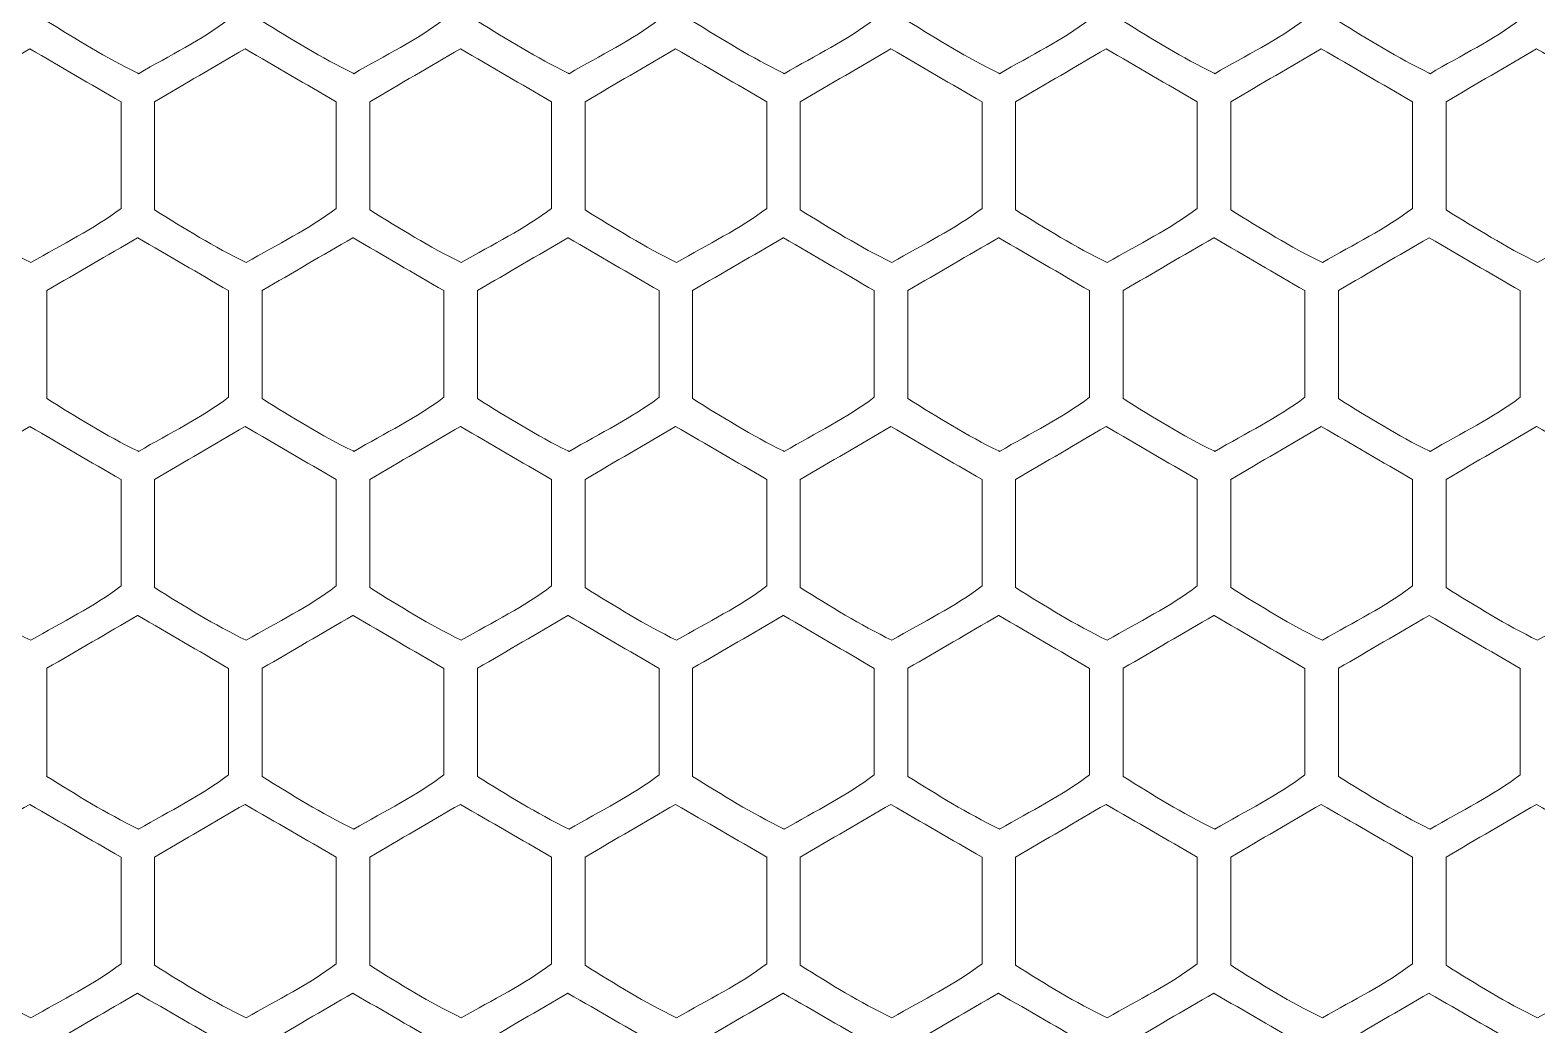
# Model space of a CAD drawing. Header units: inches. Extents: x -6.7 to 16.9, y -9 to 6.7.
# Drawn here: x -5.744 to -4.682, y 4.653 to 5.354 of the extents above; entities that cross this region are included whole.
import ezdxf

# ---------------------------------------------------------------- set-up
doc = ezdxf.new("R2010")
doc.units = ezdxf.units.IN
doc.header["$MEASUREMENT"] = 0
doc.linetypes.add('AI-Linetype-1', pattern=[0.0788, 0.0394, -0.0394])
for name, color, linetype in [('Layer1', 7, 'Continuous'), ('Layer4', 7, 'Continuous'), ('speaker', 7, 'Continuous')]:
    doc.layers.add(name, color=color, linetype=linetype)

# ---------------------------------------------------------------- blocks, each defined once
blk = doc.blocks.new('block 4')
at = {"layer": 'Layer1', "color": 22, "lineweight": 9, "true_color": 0xed1f24}
for points, knots in [([(-5.668, 5.474), (-5.6896, 5.4614), (-5.7105, 5.4492), (-5.7318, 5.4367), (-5.7318, 5.4367), (-5.7318, 5.3605), (-5.7318, 5.3605), (-5.711, 5.3475), (-5.6901, 5.3346), (-5.6678, 5.3237), (-5.6676, 5.3236), (-5.6675, 5.3235), (-5.6673, 5.3234), (-5.6452, 5.3363), (-5.6228, 5.3471), (-5.6038, 5.3616), (-5.6038, 5.3616), (-5.6038, 5.4367), (-5.6038, 5.4367), (-5.6251, 5.4491), (-5.646, 5.4612), (-5.6678, 5.4738), (-5.6679, 5.4739), (-5.6679, 5.4739), (-5.668, 5.474)], [0, 0, 0, 0, 1, 1, 1, 2, 2, 2, 3, 3, 3, 4, 4, 4, 5, 5, 5, 6, 6, 6, 7, 7, 7, 8, 8, 8, 8]), ([(-5.5163, 5.474), (-5.5379, 5.4614), (-5.5588, 5.4492), (-5.5802, 5.4367), (-5.5802, 5.4367), (-5.5802, 5.3605), (-5.5802, 5.3605), (-5.5593, 5.3475), (-5.5385, 5.3346), (-5.5161, 5.3237), (-5.5159, 5.3236), (-5.5158, 5.3235), (-5.5156, 5.3234), (-5.4935, 5.3363), (-5.4711, 5.3471), (-5.4521, 5.3616), (-5.4521, 5.3616), (-5.4521, 5.4367), (-5.4521, 5.4367), (-5.4735, 5.4491), (-5.4943, 5.4612), (-5.5161, 5.4738), (-5.5162, 5.4739), (-5.5163, 5.4739), (-5.5163, 5.474)], [0, 0, 0, 0, 1, 1, 1, 2, 2, 2, 3, 3, 3, 4, 4, 4, 5, 5, 5, 6, 6, 6, 7, 7, 7, 8, 8, 8, 8]), ([(-5.3647, 5.474), (-5.3862, 5.4614), (-5.4071, 5.4492), (-5.4285, 5.4367), (-5.4285, 5.4367), (-5.4285, 5.3605), (-5.4285, 5.3605), (-5.4076, 5.3475), (-5.3868, 5.3346), (-5.3645, 5.3237), (-5.3643, 5.3236), (-5.3641, 5.3235), (-5.3639, 5.3234), (-5.3418, 5.3363), (-5.3194, 5.3471), (-5.3004, 5.3616), (-5.3004, 5.3616), (-5.3004, 5.4367), (-5.3004, 5.4367), (-5.3218, 5.4491), (-5.3427, 5.4612), (-5.3645, 5.4738), (-5.3645, 5.4739), (-5.3646, 5.4739), (-5.3647, 5.474)], [0, 0, 0, 0, 1, 1, 1, 2, 2, 2, 3, 3, 3, 4, 4, 4, 5, 5, 5, 6, 6, 6, 7, 7, 7, 8, 8, 8, 8]), ([(-5.213, 5.474), (-5.2346, 5.4614), (-5.2555, 5.4492), (-5.2768, 5.4367), (-5.2768, 5.4367), (-5.2768, 5.3605), (-5.2768, 5.3605), (-5.2559, 5.3475), (-5.2351, 5.3346), (-5.2128, 5.3237), (-5.2126, 5.3236), (-5.2124, 5.3235), (-5.2122, 5.3234), (-5.1901, 5.3363), (-5.1678, 5.3471), (-5.1488, 5.3616), (-5.1488, 5.3616), (-5.1488, 5.4367), (-5.1488, 5.4367), (-5.1701, 5.4491), (-5.191, 5.4612), (-5.2128, 5.4738), (-5.2128, 5.4739), (-5.2129, 5.4739), (-5.213, 5.474)], [0, 0, 0, 0, 1, 1, 1, 2, 2, 2, 3, 3, 3, 4, 4, 4, 5, 5, 5, 6, 6, 6, 7, 7, 7, 8, 8, 8, 8]), ([(-5.0613, 5.474), (-5.0829, 5.4614), (-5.1038, 5.4492), (-5.1251, 5.4367), (-5.1251, 5.4367), (-5.1251, 5.3605), (-5.1251, 5.3605), (-5.1043, 5.3475), (-5.0834, 5.3346), (-5.0611, 5.3237), (-5.0609, 5.3236), (-5.0607, 5.3235), (-5.0606, 5.3234), (-5.0384, 5.3363), (-5.0161, 5.3471), (-4.9971, 5.3616), (-4.9971, 5.3616), (-4.9971, 5.4367), (-4.9971, 5.4367), (-5.0184, 5.4491), (-5.0393, 5.4612), (-5.0611, 5.4738), (-5.0612, 5.4739), (-5.0612, 5.4739), (-5.0613, 5.474)], [0, 0, 0, 0, 1, 1, 1, 2, 2, 2, 3, 3, 3, 4, 4, 4, 5, 5, 5, 6, 6, 6, 7, 7, 7, 8, 8, 8, 8]), ([(-4.9096, 5.474), (-4.9312, 5.4614), (-4.9521, 5.4492), (-4.9734, 5.4367), (-4.9734, 5.4367), (-4.9734, 5.3605), (-4.9734, 5.3605), (-4.9526, 5.3475), (-4.9317, 5.3346), (-4.9094, 5.3237), (-4.9092, 5.3236), (-4.9091, 5.3235), (-4.9089, 5.3234), (-4.8868, 5.3363), (-4.8644, 5.3471), (-4.8454, 5.3616), (-4.8454, 5.3616), (-4.8454, 5.4367), (-4.8454, 5.4367), (-4.8667, 5.4491), (-4.8876, 5.4612), (-4.9094, 5.4738), (-4.9095, 5.4739), (-4.9096, 5.4739), (-4.9096, 5.474)], [0, 0, 0, 0, 1, 1, 1, 2, 2, 2, 3, 3, 3, 4, 4, 4, 5, 5, 5, 6, 6, 6, 7, 7, 7, 8, 8, 8, 8]), ([(-4.7579, 5.474), (-4.7795, 5.4614), (-4.8004, 5.4492), (-4.8218, 5.4367), (-4.8218, 5.4367), (-4.8218, 5.3605), (-4.8218, 5.3605), (-4.8009, 5.3475), (-4.7801, 5.3346), (-4.7577, 5.3237), (-4.7576, 5.3236), (-4.7574, 5.3235), (-4.7572, 5.3234), (-4.7351, 5.3363), (-4.7127, 5.3471), (-4.6937, 5.3616), (-4.6937, 5.3616), (-4.6937, 5.4367), (-4.6937, 5.4367), (-4.7151, 5.4491), (-4.7359, 5.4612), (-4.7577, 5.4738), (-4.7578, 5.4739), (-4.7579, 5.4739), (-4.7579, 5.474)], [0, 0, 0, 0, 1, 1, 1, 2, 2, 2, 3, 3, 3, 4, 4, 4, 5, 5, 5, 6, 6, 6, 7, 7, 7, 8, 8, 8, 8]), ([(-5.8077, 5.3036), (-5.8077, 5.3036), (-5.8077, 5.2274), (-5.8077, 5.2274), (-5.7866, 5.2143), (-5.7657, 5.2013), (-5.7431, 5.1903), (-5.721, 5.2032), (-5.6986, 5.214), (-5.6796, 5.2285), (-5.6796, 5.2285), (-5.6796, 5.3036), (-5.6796, 5.3036), (-5.7011, 5.316), (-5.722, 5.3282), (-5.7439, 5.3409), (-5.7654, 5.3283), (-5.7863, 5.3161), (-5.8077, 5.3036)], [0, 0, 0, 0, 1, 1, 1, 2, 2, 2, 3, 3, 3, 4, 4, 4, 5, 5, 5, 6, 6, 6, 6]), ([(-5.656, 5.3036), (-5.656, 5.3036), (-5.656, 5.2274), (-5.656, 5.2274), (-5.635, 5.2143), (-5.614, 5.2013), (-5.5914, 5.1903), (-5.5693, 5.2032), (-5.547, 5.214), (-5.528, 5.2285), (-5.528, 5.2285), (-5.528, 5.3036), (-5.528, 5.3036), (-5.5494, 5.316), (-5.5703, 5.3282), (-5.5922, 5.3409), (-5.6138, 5.3283), (-5.6347, 5.3161), (-5.656, 5.3036)], [0, 0, 0, 0, 1, 1, 1, 2, 2, 2, 3, 3, 3, 4, 4, 4, 5, 5, 5, 6, 6, 6, 6]), ([(-5.5043, 5.3036), (-5.5043, 5.3036), (-5.5043, 5.2274), (-5.5043, 5.2274), (-5.4833, 5.2143), (-5.4623, 5.2013), (-5.4398, 5.1903), (-5.4176, 5.2032), (-5.3953, 5.214), (-5.3763, 5.2285), (-5.3763, 5.2285), (-5.3763, 5.3036), (-5.3763, 5.3036), (-5.3977, 5.316), (-5.4186, 5.3282), (-5.4405, 5.3409), (-5.4621, 5.3283), (-5.483, 5.3161), (-5.5043, 5.3036)], [0, 0, 0, 0, 1, 1, 1, 2, 2, 2, 3, 3, 3, 4, 4, 4, 5, 5, 5, 6, 6, 6, 6]), ([(-5.3526, 5.3036), (-5.3526, 5.3036), (-5.3526, 5.2274), (-5.3526, 5.2274), (-5.3316, 5.2143), (-5.3106, 5.2013), (-5.2881, 5.1903), (-5.266, 5.2032), (-5.2436, 5.214), (-5.2246, 5.2285), (-5.2246, 5.2285), (-5.2246, 5.3036), (-5.2246, 5.3036), (-5.246, 5.316), (-5.267, 5.3282), (-5.2888, 5.3409), (-5.3104, 5.3283), (-5.3313, 5.3161), (-5.3526, 5.3036)], [0, 0, 0, 0, 1, 1, 1, 2, 2, 2, 3, 3, 3, 4, 4, 4, 5, 5, 5, 6, 6, 6, 6]), ([(-5.201, 5.3036), (-5.201, 5.3036), (-5.201, 5.2274), (-5.201, 5.2274), (-5.1799, 5.2143), (-5.1589, 5.2013), (-5.1364, 5.1903), (-5.1143, 5.2032), (-5.0919, 5.214), (-5.0729, 5.2285), (-5.0729, 5.2285), (-5.0729, 5.3036), (-5.0729, 5.3036), (-5.0943, 5.316), (-5.1153, 5.3282), (-5.1371, 5.3409), (-5.1587, 5.3283), (-5.1796, 5.3161), (-5.201, 5.3036)], [0, 0, 0, 0, 1, 1, 1, 2, 2, 2, 3, 3, 3, 4, 4, 4, 5, 5, 5, 6, 6, 6, 6]), ([(-5.0493, 5.3036), (-5.0493, 5.3036), (-5.0493, 5.2274), (-5.0493, 5.2274), (-5.0283, 5.2143), (-5.0073, 5.2013), (-4.9847, 5.1903), (-4.9626, 5.2032), (-4.9402, 5.214), (-4.9212, 5.2285), (-4.9212, 5.2285), (-4.9212, 5.3036), (-4.9212, 5.3036), (-4.9427, 5.316), (-4.9636, 5.3282), (-4.9855, 5.3409), (-5.007, 5.3283), (-5.0279, 5.3161), (-5.0493, 5.3036)], [0, 0, 0, 0, 1, 1, 1, 2, 2, 2, 3, 3, 3, 4, 4, 4, 5, 5, 5, 6, 6, 6, 6]), ([(-4.8976, 5.3036), (-4.8976, 5.3036), (-4.8976, 5.2274), (-4.8976, 5.2274), (-4.8766, 5.2143), (-4.8556, 5.2013), (-4.833, 5.1903), (-4.8109, 5.2032), (-4.7886, 5.214), (-4.7696, 5.2285), (-4.7696, 5.2285), (-4.7696, 5.3036), (-4.7696, 5.3036), (-4.791, 5.316), (-4.8119, 5.3282), (-4.8338, 5.3409), (-4.8554, 5.3283), (-4.8763, 5.3161), (-4.8976, 5.3036)], [0, 0, 0, 0, 1, 1, 1, 2, 2, 2, 3, 3, 3, 4, 4, 4, 5, 5, 5, 6, 6, 6, 6]), ([(-4.7459, 5.3036), (-4.7459, 5.3036), (-4.7459, 5.2274), (-4.7459, 5.2274), (-4.7249, 5.2143), (-4.7039, 5.2013), (-4.6814, 5.1903), (-4.6592, 5.2032), (-4.6369, 5.214), (-4.6179, 5.2285), (-4.6179, 5.2285), (-4.6179, 5.3036), (-4.6179, 5.3036), (-4.6393, 5.316), (-4.6602, 5.3282), (-4.6821, 5.3409), (-4.7037, 5.3283), (-4.7246, 5.3161), (-4.7459, 5.3036)], [0, 0, 0, 0, 1, 1, 1, 2, 2, 2, 3, 3, 3, 4, 4, 4, 5, 5, 5, 6, 6, 6, 6]), ([(-5.6038, 5.1705), (-5.6251, 5.1829), (-5.646, 5.195), (-5.6678, 5.2077), (-5.6679, 5.2077), (-5.6679, 5.2078), (-5.668, 5.2078), (-5.6896, 5.1952), (-5.7105, 5.183), (-5.7318, 5.1706), (-5.7318, 5.1706), (-5.7318, 5.0944), (-5.7318, 5.0944), (-5.711, 5.0813), (-5.6901, 5.0684), (-5.6678, 5.0575), (-5.6676, 5.0574), (-5.6675, 5.0573), (-5.6673, 5.0572), (-5.6452, 5.0702), (-5.6228, 5.0809), (-5.6038, 5.0954), (-5.6038, 5.0954), (-5.6038, 5.1705), (-5.6038, 5.1705)], [0, 0, 0, 0, 1, 1, 1, 2, 2, 2, 3, 3, 3, 4, 4, 4, 5, 5, 5, 6, 6, 6, 7, 7, 7, 8, 8, 8, 8]), ([(-5.5156, 5.0572), (-5.4935, 5.0702), (-5.4711, 5.0809), (-5.4521, 5.0954), (-5.4521, 5.0954), (-5.4521, 5.1705), (-5.4521, 5.1705), (-5.4735, 5.1829), (-5.4943, 5.195), (-5.5161, 5.2077), (-5.5162, 5.2077), (-5.5163, 5.2078), (-5.5163, 5.2078), (-5.5379, 5.1952), (-5.5588, 5.183), (-5.5802, 5.1706), (-5.5802, 5.1706), (-5.5802, 5.0944), (-5.5802, 5.0944), (-5.5593, 5.0813), (-5.5385, 5.0684), (-5.5161, 5.0575), (-5.5159, 5.0574), (-5.5158, 5.0573), (-5.5156, 5.0572)], [0, 0, 0, 0, 1, 1, 1, 2, 2, 2, 3, 3, 3, 4, 4, 4, 5, 5, 5, 6, 6, 6, 7, 7, 7, 8, 8, 8, 8]), ([(-5.3647, 5.2078), (-5.3862, 5.1952), (-5.4071, 5.183), (-5.4285, 5.1706), (-5.4285, 5.1706), (-5.4285, 5.0944), (-5.4285, 5.0944), (-5.4076, 5.0813), (-5.3868, 5.0684), (-5.3645, 5.0575), (-5.3643, 5.0574), (-5.3641, 5.0573), (-5.3639, 5.0572), (-5.3418, 5.0702), (-5.3194, 5.0809), (-5.3004, 5.0954), (-5.3004, 5.0954), (-5.3004, 5.1705), (-5.3004, 5.1705), (-5.3218, 5.1829), (-5.3427, 5.195), (-5.3645, 5.2077), (-5.3645, 5.2077), (-5.3646, 5.2078), (-5.3647, 5.2078)], [0, 0, 0, 0, 1, 1, 1, 2, 2, 2, 3, 3, 3, 4, 4, 4, 5, 5, 5, 6, 6, 6, 7, 7, 7, 8, 8, 8, 8]), ([(-5.213, 5.2078), (-5.2346, 5.1952), (-5.2555, 5.183), (-5.2768, 5.1706), (-5.2768, 5.1706), (-5.2768, 5.0944), (-5.2768, 5.0944), (-5.2559, 5.0813), (-5.2351, 5.0684), (-5.2128, 5.0575), (-5.2126, 5.0574), (-5.2124, 5.0573), (-5.2122, 5.0572), (-5.1901, 5.0702), (-5.1678, 5.0809), (-5.1488, 5.0954), (-5.1488, 5.0954), (-5.1488, 5.1705), (-5.1488, 5.1705), (-5.1701, 5.1829), (-5.191, 5.195), (-5.2128, 5.2077), (-5.2128, 5.2077), (-5.2129, 5.2078), (-5.213, 5.2078)], [0, 0, 0, 0, 1, 1, 1, 2, 2, 2, 3, 3, 3, 4, 4, 4, 5, 5, 5, 6, 6, 6, 7, 7, 7, 8, 8, 8, 8]), ([(-5.0613, 5.2078), (-5.0829, 5.1952), (-5.1038, 5.183), (-5.1251, 5.1706), (-5.1251, 5.1706), (-5.1251, 5.0944), (-5.1251, 5.0944), (-5.1043, 5.0813), (-5.0834, 5.0684), (-5.0611, 5.0575), (-5.0609, 5.0574), (-5.0607, 5.0573), (-5.0606, 5.0572), (-5.0384, 5.0702), (-5.0161, 5.0809), (-4.9971, 5.0954), (-4.9971, 5.0954), (-4.9971, 5.1705), (-4.9971, 5.1705), (-5.0184, 5.1829), (-5.0393, 5.195), (-5.0611, 5.2077), (-5.0612, 5.2077), (-5.0612, 5.2078), (-5.0613, 5.2078)], [0, 0, 0, 0, 1, 1, 1, 2, 2, 2, 3, 3, 3, 4, 4, 4, 5, 5, 5, 6, 6, 6, 7, 7, 7, 8, 8, 8, 8]), ([(-4.9096, 5.2078), (-4.9312, 5.1952), (-4.9521, 5.183), (-4.9734, 5.1706), (-4.9734, 5.1706), (-4.9734, 5.0944), (-4.9734, 5.0944), (-4.9526, 5.0813), (-4.9317, 5.0684), (-4.9094, 5.0575), (-4.9092, 5.0574), (-4.9091, 5.0573), (-4.9089, 5.0572), (-4.8868, 5.0702), (-4.8644, 5.0809), (-4.8454, 5.0954), (-4.8454, 5.0954), (-4.8454, 5.1705), (-4.8454, 5.1705), (-4.8667, 5.1829), (-4.8876, 5.195), (-4.9094, 5.2077), (-4.9095, 5.2077), (-4.9096, 5.2078), (-4.9096, 5.2078)], [0, 0, 0, 0, 1, 1, 1, 2, 2, 2, 3, 3, 3, 4, 4, 4, 5, 5, 5, 6, 6, 6, 7, 7, 7, 8, 8, 8, 8]), ([(-4.8218, 5.0944), (-4.8009, 5.0813), (-4.7801, 5.0684), (-4.7577, 5.0575), (-4.7576, 5.0574), (-4.7574, 5.0573), (-4.7572, 5.0572), (-4.7351, 5.0702), (-4.7127, 5.0809), (-4.6937, 5.0954), (-4.6937, 5.0954), (-4.6937, 5.1705), (-4.6937, 5.1705), (-4.7151, 5.1829), (-4.7359, 5.195), (-4.7577, 5.2077), (-4.7578, 5.2077), (-4.7579, 5.2078), (-4.7579, 5.2078), (-4.7795, 5.1952), (-4.8004, 5.183), (-4.8218, 5.1706), (-4.8218, 5.1706), (-4.8218, 5.0944), (-4.8218, 5.0944)], [0, 0, 0, 0, 1, 1, 1, 2, 2, 2, 3, 3, 3, 4, 4, 4, 5, 5, 5, 6, 6, 6, 7, 7, 7, 8, 8, 8, 8]), ([(-5.6796, 4.9624), (-5.6796, 4.9624), (-5.6796, 5.0374), (-5.6796, 5.0374), (-5.7011, 5.0499), (-5.722, 5.062), (-5.7439, 5.0747), (-5.7654, 5.0621), (-5.7863, 5.0499), (-5.8077, 5.0375), (-5.8077, 5.0375), (-5.8077, 4.9613), (-5.8077, 4.9613), (-5.7866, 4.9481), (-5.7657, 4.9351), (-5.7431, 4.9241), (-5.721, 4.9371), (-5.6986, 4.9478), (-5.6796, 4.9624)], [0, 0, 0, 0, 1, 1, 1, 2, 2, 2, 3, 3, 3, 4, 4, 4, 5, 5, 5, 6, 6, 6, 6]), ([(-5.528, 4.9624), (-5.528, 4.9624), (-5.528, 5.0374), (-5.528, 5.0374), (-5.5494, 5.0499), (-5.5703, 5.062), (-5.5922, 5.0747), (-5.6138, 5.0621), (-5.6347, 5.0499), (-5.656, 5.0375), (-5.656, 5.0375), (-5.656, 4.9613), (-5.656, 4.9613), (-5.635, 4.9481), (-5.614, 4.9351), (-5.5914, 4.9241), (-5.5693, 4.9371), (-5.547, 4.9478), (-5.528, 4.9624)], [0, 0, 0, 0, 1, 1, 1, 2, 2, 2, 3, 3, 3, 4, 4, 4, 5, 5, 5, 6, 6, 6, 6]), ([(-5.3763, 4.9624), (-5.3763, 4.9624), (-5.3763, 5.0374), (-5.3763, 5.0374), (-5.3977, 5.0499), (-5.4186, 5.062), (-5.4405, 5.0747), (-5.4621, 5.0621), (-5.483, 5.0499), (-5.5043, 5.0375), (-5.5043, 5.0375), (-5.5043, 4.9613), (-5.5043, 4.9613), (-5.4833, 4.9481), (-5.4623, 4.9351), (-5.4398, 4.9241), (-5.4176, 4.9371), (-5.3953, 4.9478), (-5.3763, 4.9624)], [0, 0, 0, 0, 1, 1, 1, 2, 2, 2, 3, 3, 3, 4, 4, 4, 5, 5, 5, 6, 6, 6, 6]), ([(-5.2246, 4.9624), (-5.2246, 4.9624), (-5.2246, 5.0374), (-5.2246, 5.0374), (-5.246, 5.0499), (-5.267, 5.062), (-5.2888, 5.0747), (-5.3104, 5.0621), (-5.3313, 5.0499), (-5.3526, 5.0375), (-5.3526, 5.0375), (-5.3526, 4.9613), (-5.3526, 4.9613), (-5.3316, 4.9481), (-5.3106, 4.9351), (-5.2881, 4.9241), (-5.266, 4.9371), (-5.2436, 4.9478), (-5.2246, 4.9624)], [0, 0, 0, 0, 1, 1, 1, 2, 2, 2, 3, 3, 3, 4, 4, 4, 5, 5, 5, 6, 6, 6, 6]), ([(-5.0729, 4.9624), (-5.0729, 4.9624), (-5.0729, 5.0374), (-5.0729, 5.0374), (-5.0943, 5.0499), (-5.1153, 5.062), (-5.1371, 5.0747), (-5.1587, 5.0621), (-5.1796, 5.0499), (-5.201, 5.0375), (-5.201, 5.0375), (-5.201, 4.9613), (-5.201, 4.9613), (-5.1799, 4.9481), (-5.1589, 4.9351), (-5.1364, 4.9241), (-5.1143, 4.9371), (-5.0919, 4.9478), (-5.0729, 4.9624)], [0, 0, 0, 0, 1, 1, 1, 2, 2, 2, 3, 3, 3, 4, 4, 4, 5, 5, 5, 6, 6, 6, 6]), ([(-4.9212, 4.9624), (-4.9212, 4.9624), (-4.9212, 5.0374), (-4.9212, 5.0374), (-4.9427, 5.0499), (-4.9636, 5.062), (-4.9855, 5.0747), (-5.007, 5.0621), (-5.0279, 5.0499), (-5.0493, 5.0375), (-5.0493, 5.0375), (-5.0493, 4.9613), (-5.0493, 4.9613), (-5.0283, 4.9481), (-5.0073, 4.9351), (-4.9847, 4.9241), (-4.9626, 4.9371), (-4.9402, 4.9478), (-4.9212, 4.9624)], [0, 0, 0, 0, 1, 1, 1, 2, 2, 2, 3, 3, 3, 4, 4, 4, 5, 5, 5, 6, 6, 6, 6]), ([(-4.7696, 4.9624), (-4.7696, 4.9624), (-4.7696, 5.0374), (-4.7696, 5.0374), (-4.791, 5.0499), (-4.8119, 5.062), (-4.8338, 5.0747), (-4.8554, 5.0621), (-4.8763, 5.0499), (-4.8976, 5.0375), (-4.8976, 5.0375), (-4.8976, 4.9613), (-4.8976, 4.9613), (-4.8766, 4.9481), (-4.8556, 4.9351), (-4.833, 4.9241), (-4.8109, 4.9371), (-4.7886, 4.9478), (-4.7696, 4.9624)], [0, 0, 0, 0, 1, 1, 1, 2, 2, 2, 3, 3, 3, 4, 4, 4, 5, 5, 5, 6, 6, 6, 6]), ([(-4.6179, 4.9624), (-4.6179, 4.9624), (-4.6179, 5.0374), (-4.6179, 5.0374), (-4.6393, 5.0499), (-4.6602, 5.062), (-4.6821, 5.0747), (-4.7037, 5.0621), (-4.7246, 5.0499), (-4.7459, 5.0375), (-4.7459, 5.0375), (-4.7459, 4.9613), (-4.7459, 4.9613), (-4.7249, 4.9481), (-4.7039, 4.9351), (-4.6814, 4.9241), (-4.6592, 4.9371), (-4.6369, 4.9478), (-4.6179, 4.9624)], [0, 0, 0, 0, 1, 1, 1, 2, 2, 2, 3, 3, 3, 4, 4, 4, 5, 5, 5, 6, 6, 6, 6]), ([(-5.6673, 4.791), (-5.6452, 4.804), (-5.6228, 4.8147), (-5.6038, 4.8293), (-5.6038, 4.8293), (-5.6038, 4.9043), (-5.6038, 4.9043), (-5.6251, 4.9167), (-5.646, 4.9288), (-5.6678, 4.9415), (-5.6679, 4.9415), (-5.6679, 4.9416), (-5.668, 4.9416), (-5.6896, 4.929), (-5.7105, 4.9168), (-5.7318, 4.9044), (-5.7318, 4.9044), (-5.7318, 4.8282), (-5.7318, 4.8282), (-5.711, 4.8151), (-5.6901, 4.8022), (-5.6678, 4.7913), (-5.6676, 4.7912), (-5.6675, 4.7911), (-5.6673, 4.791)], [0, 0, 0, 0, 1, 1, 1, 2, 2, 2, 3, 3, 3, 4, 4, 4, 5, 5, 5, 6, 6, 6, 7, 7, 7, 8, 8, 8, 8]), ([(-5.5156, 4.791), (-5.4935, 4.804), (-5.4711, 4.8147), (-5.4521, 4.8293), (-5.4521, 4.8293), (-5.4521, 4.9043), (-5.4521, 4.9043), (-5.4735, 4.9167), (-5.4943, 4.9288), (-5.5161, 4.9415), (-5.5162, 4.9415), (-5.5163, 4.9416), (-5.5163, 4.9416), (-5.5379, 4.929), (-5.5588, 4.9168), (-5.5802, 4.9044), (-5.5802, 4.9044), (-5.5802, 4.8282), (-5.5802, 4.8282), (-5.5593, 4.8151), (-5.5385, 4.8022), (-5.5161, 4.7913), (-5.5159, 4.7912), (-5.5158, 4.7911), (-5.5156, 4.791)], [0, 0, 0, 0, 1, 1, 1, 2, 2, 2, 3, 3, 3, 4, 4, 4, 5, 5, 5, 6, 6, 6, 7, 7, 7, 8, 8, 8, 8]), ([(-5.3639, 4.791), (-5.3418, 4.804), (-5.3194, 4.8147), (-5.3004, 4.8293), (-5.3004, 4.8293), (-5.3004, 4.9043), (-5.3004, 4.9043), (-5.3218, 4.9167), (-5.3427, 4.9288), (-5.3645, 4.9415), (-5.3645, 4.9415), (-5.3646, 4.9416), (-5.3647, 4.9416), (-5.3862, 4.929), (-5.4071, 4.9168), (-5.4285, 4.9044), (-5.4285, 4.9044), (-5.4285, 4.8282), (-5.4285, 4.8282), (-5.4076, 4.8151), (-5.3868, 4.8022), (-5.3645, 4.7913), (-5.3643, 4.7912), (-5.3641, 4.7911), (-5.3639, 4.791)], [0, 0, 0, 0, 1, 1, 1, 2, 2, 2, 3, 3, 3, 4, 4, 4, 5, 5, 5, 6, 6, 6, 7, 7, 7, 8, 8, 8, 8]), ([(-5.2122, 4.791), (-5.1901, 4.804), (-5.1678, 4.8147), (-5.1488, 4.8293), (-5.1488, 4.8293), (-5.1488, 4.9043), (-5.1488, 4.9043), (-5.1701, 4.9167), (-5.191, 4.9288), (-5.2128, 4.9415), (-5.2128, 4.9415), (-5.2129, 4.9416), (-5.213, 4.9416), (-5.2346, 4.929), (-5.2555, 4.9168), (-5.2768, 4.9044), (-5.2768, 4.9044), (-5.2768, 4.8282), (-5.2768, 4.8282), (-5.2559, 4.8151), (-5.2351, 4.8022), (-5.2128, 4.7913), (-5.2126, 4.7912), (-5.2124, 4.7911), (-5.2122, 4.791)], [0, 0, 0, 0, 1, 1, 1, 2, 2, 2, 3, 3, 3, 4, 4, 4, 5, 5, 5, 6, 6, 6, 7, 7, 7, 8, 8, 8, 8]), ([(-5.0606, 4.791), (-5.0384, 4.804), (-5.0161, 4.8147), (-4.9971, 4.8293), (-4.9971, 4.8293), (-4.9971, 4.9043), (-4.9971, 4.9043), (-5.0184, 4.9167), (-5.0393, 4.9288), (-5.0611, 4.9415), (-5.0612, 4.9415), (-5.0612, 4.9416), (-5.0613, 4.9416), (-5.0829, 4.929), (-5.1038, 4.9168), (-5.1251, 4.9044), (-5.1251, 4.9044), (-5.1251, 4.8282), (-5.1251, 4.8282), (-5.1043, 4.8151), (-5.0834, 4.8022), (-5.0611, 4.7913), (-5.0609, 4.7912), (-5.0607, 4.7911), (-5.0606, 4.791)], [0, 0, 0, 0, 1, 1, 1, 2, 2, 2, 3, 3, 3, 4, 4, 4, 5, 5, 5, 6, 6, 6, 7, 7, 7, 8, 8, 8, 8]), ([(-4.9089, 4.791), (-4.8868, 4.804), (-4.8644, 4.8147), (-4.8454, 4.8293), (-4.8454, 4.8293), (-4.8454, 4.9043), (-4.8454, 4.9043), (-4.8667, 4.9167), (-4.8876, 4.9288), (-4.9094, 4.9415), (-4.9095, 4.9415), (-4.9096, 4.9416), (-4.9096, 4.9416), (-4.9312, 4.929), (-4.9521, 4.9168), (-4.9734, 4.9044), (-4.9734, 4.9044), (-4.9734, 4.8282), (-4.9734, 4.8282), (-4.9526, 4.8151), (-4.9317, 4.8022), (-4.9094, 4.7913), (-4.9092, 4.7912), (-4.9091, 4.7911), (-4.9089, 4.791)], [0, 0, 0, 0, 1, 1, 1, 2, 2, 2, 3, 3, 3, 4, 4, 4, 5, 5, 5, 6, 6, 6, 7, 7, 7, 8, 8, 8, 8]), ([(-4.7572, 4.791), (-4.7351, 4.804), (-4.7127, 4.8147), (-4.6937, 4.8293), (-4.6937, 4.8293), (-4.6937, 4.9043), (-4.6937, 4.9043), (-4.7151, 4.9167), (-4.7359, 4.9288), (-4.7577, 4.9415), (-4.7578, 4.9415), (-4.7579, 4.9416), (-4.7579, 4.9416), (-4.7795, 4.929), (-4.8004, 4.9168), (-4.8218, 4.9044), (-4.8218, 4.9044), (-4.8218, 4.8282), (-4.8218, 4.8282), (-4.8009, 4.8151), (-4.7801, 4.8022), (-4.7577, 4.7913), (-4.7576, 4.7912), (-4.7574, 4.7911), (-4.7572, 4.791)], [0, 0, 0, 0, 1, 1, 1, 2, 2, 2, 3, 3, 3, 4, 4, 4, 5, 5, 5, 6, 6, 6, 7, 7, 7, 8, 8, 8, 8]), ([(-5.6796, 4.6962), (-5.6796, 4.6962), (-5.6796, 4.7713), (-5.6796, 4.7713), (-5.7011, 4.7837), (-5.722, 4.7958), (-5.7439, 4.8085), (-5.7654, 4.796), (-5.7863, 4.7838), (-5.8077, 4.7713), (-5.8077, 4.7713), (-5.8077, 4.6951), (-5.8077, 4.6951), (-5.7866, 4.6819), (-5.7657, 4.6689), (-5.7431, 4.658), (-5.721, 4.6709), (-5.6986, 4.6816), (-5.6796, 4.6962)], [0, 0, 0, 0, 1, 1, 1, 2, 2, 2, 3, 3, 3, 4, 4, 4, 5, 5, 5, 6, 6, 6, 6]), ([(-5.528, 4.6962), (-5.528, 4.6962), (-5.528, 4.7713), (-5.528, 4.7713), (-5.5494, 4.7837), (-5.5703, 4.7958), (-5.5922, 4.8085), (-5.6138, 4.796), (-5.6347, 4.7838), (-5.656, 4.7713), (-5.656, 4.7713), (-5.656, 4.6951), (-5.656, 4.6951), (-5.635, 4.6819), (-5.614, 4.6689), (-5.5914, 4.658), (-5.5693, 4.6709), (-5.547, 4.6816), (-5.528, 4.6962)], [0, 0, 0, 0, 1, 1, 1, 2, 2, 2, 3, 3, 3, 4, 4, 4, 5, 5, 5, 6, 6, 6, 6]), ([(-5.3763, 4.6962), (-5.3763, 4.6962), (-5.3763, 4.7713), (-5.3763, 4.7713), (-5.3977, 4.7837), (-5.4186, 4.7958), (-5.4405, 4.8085), (-5.4621, 4.796), (-5.483, 4.7838), (-5.5043, 4.7713), (-5.5043, 4.7713), (-5.5043, 4.6951), (-5.5043, 4.6951), (-5.4833, 4.6819), (-5.4623, 4.6689), (-5.4398, 4.658), (-5.4176, 4.6709), (-5.3953, 4.6816), (-5.3763, 4.6962)], [0, 0, 0, 0, 1, 1, 1, 2, 2, 2, 3, 3, 3, 4, 4, 4, 5, 5, 5, 6, 6, 6, 6]), ([(-5.2246, 4.6962), (-5.2246, 4.6962), (-5.2246, 4.7713), (-5.2246, 4.7713), (-5.246, 4.7837), (-5.267, 4.7958), (-5.2888, 4.8085), (-5.3104, 4.796), (-5.3313, 4.7838), (-5.3526, 4.7713), (-5.3526, 4.7713), (-5.3526, 4.6951), (-5.3526, 4.6951), (-5.3316, 4.6819), (-5.3106, 4.6689), (-5.2881, 4.658), (-5.266, 4.6709), (-5.2436, 4.6816), (-5.2246, 4.6962)], [0, 0, 0, 0, 1, 1, 1, 2, 2, 2, 3, 3, 3, 4, 4, 4, 5, 5, 5, 6, 6, 6, 6]), ([(-5.0729, 4.6962), (-5.0729, 4.6962), (-5.0729, 4.7713), (-5.0729, 4.7713), (-5.0943, 4.7837), (-5.1153, 4.7958), (-5.1371, 4.8085), (-5.1587, 4.796), (-5.1796, 4.7838), (-5.201, 4.7713), (-5.201, 4.7713), (-5.201, 4.6951), (-5.201, 4.6951), (-5.1799, 4.6819), (-5.1589, 4.6689), (-5.1364, 4.658), (-5.1143, 4.6709), (-5.0919, 4.6816), (-5.0729, 4.6962)], [0, 0, 0, 0, 1, 1, 1, 2, 2, 2, 3, 3, 3, 4, 4, 4, 5, 5, 5, 6, 6, 6, 6]), ([(-4.9212, 4.6962), (-4.9212, 4.6962), (-4.9212, 4.7713), (-4.9212, 4.7713), (-4.9427, 4.7837), (-4.9636, 4.7958), (-4.9855, 4.8085), (-5.007, 4.796), (-5.0279, 4.7838), (-5.0493, 4.7713), (-5.0493, 4.7713), (-5.0493, 4.6951), (-5.0493, 4.6951), (-5.0283, 4.6819), (-5.0073, 4.6689), (-4.9847, 4.658), (-4.9626, 4.6709), (-4.9402, 4.6816), (-4.9212, 4.6962)], [0, 0, 0, 0, 1, 1, 1, 2, 2, 2, 3, 3, 3, 4, 4, 4, 5, 5, 5, 6, 6, 6, 6]), ([(-4.7696, 4.6962), (-4.7696, 4.6962), (-4.7696, 4.7713), (-4.7696, 4.7713), (-4.791, 4.7837), (-4.8119, 4.7958), (-4.8338, 4.8085), (-4.8554, 4.796), (-4.8763, 4.7838), (-4.8976, 4.7713), (-4.8976, 4.7713), (-4.8976, 4.6951), (-4.8976, 4.6951), (-4.8766, 4.6819), (-4.8556, 4.6689), (-4.833, 4.658), (-4.8109, 4.6709), (-4.7886, 4.6816), (-4.7696, 4.6962)], [0, 0, 0, 0, 1, 1, 1, 2, 2, 2, 3, 3, 3, 4, 4, 4, 5, 5, 5, 6, 6, 6, 6]), ([(-4.6179, 4.6962), (-4.6179, 4.6962), (-4.6179, 4.7713), (-4.6179, 4.7713), (-4.6393, 4.7837), (-4.6602, 4.7958), (-4.6821, 4.8085), (-4.7037, 4.796), (-4.7246, 4.7838), (-4.7459, 4.7713), (-4.7459, 4.7713), (-4.7459, 4.6951), (-4.7459, 4.6951), (-4.7249, 4.6819), (-4.7039, 4.6689), (-4.6814, 4.658), (-4.6592, 4.6709), (-4.6369, 4.6816), (-4.6179, 4.6962)], [0, 0, 0, 0, 1, 1, 1, 2, 2, 2, 3, 3, 3, 4, 4, 4, 5, 5, 5, 6, 6, 6, 6]), ([(-5.6673, 4.5249), (-5.6452, 4.5378), (-5.6228, 4.5485), (-5.6038, 4.5631), (-5.6038, 4.5631), (-5.6038, 4.6382), (-5.6038, 4.6382), (-5.6251, 4.6506), (-5.646, 4.6627), (-5.6678, 4.6753), (-5.6679, 4.6754), (-5.6679, 4.6754), (-5.668, 4.6755), (-5.6896, 4.6629), (-5.7105, 4.6507), (-5.7318, 4.6382), (-5.7318, 4.6382), (-5.7318, 4.562), (-5.7318, 4.562), (-5.711, 4.549), (-5.6901, 4.5361), (-5.6678, 4.5252), (-5.6676, 4.5251), (-5.6675, 4.525), (-5.6673, 4.5249)], [0, 0, 0, 0, 1, 1, 1, 2, 2, 2, 3, 3, 3, 4, 4, 4, 5, 5, 5, 6, 6, 6, 7, 7, 7, 8, 8, 8, 8]), ([(-5.5156, 4.5249), (-5.4935, 4.5378), (-5.4711, 4.5485), (-5.4521, 4.5631), (-5.4521, 4.5631), (-5.4521, 4.6382), (-5.4521, 4.6382), (-5.4735, 4.6506), (-5.4943, 4.6627), (-5.5161, 4.6753), (-5.5162, 4.6754), (-5.5163, 4.6754), (-5.5163, 4.6755), (-5.5379, 4.6629), (-5.5588, 4.6507), (-5.5802, 4.6382), (-5.5802, 4.6382), (-5.5802, 4.562), (-5.5802, 4.562), (-5.5593, 4.549), (-5.5385, 4.5361), (-5.5161, 4.5252), (-5.5159, 4.5251), (-5.5158, 4.525), (-5.5156, 4.5249)], [0, 0, 0, 0, 1, 1, 1, 2, 2, 2, 3, 3, 3, 4, 4, 4, 5, 5, 5, 6, 6, 6, 7, 7, 7, 8, 8, 8, 8]), ([(-5.3639, 4.5249), (-5.3418, 4.5378), (-5.3194, 4.5485), (-5.3004, 4.5631), (-5.3004, 4.5631), (-5.3004, 4.6382), (-5.3004, 4.6382), (-5.3218, 4.6506), (-5.3427, 4.6627), (-5.3645, 4.6753), (-5.3645, 4.6754), (-5.3646, 4.6754), (-5.3647, 4.6755), (-5.3862, 4.6629), (-5.4071, 4.6507), (-5.4285, 4.6382), (-5.4285, 4.6382), (-5.4285, 4.562), (-5.4285, 4.562), (-5.4076, 4.549), (-5.3868, 4.5361), (-5.3645, 4.5252), (-5.3643, 4.5251), (-5.3641, 4.525), (-5.3639, 4.5249)], [0, 0, 0, 0, 1, 1, 1, 2, 2, 2, 3, 3, 3, 4, 4, 4, 5, 5, 5, 6, 6, 6, 7, 7, 7, 8, 8, 8, 8]), ([(-5.2122, 4.5249), (-5.1901, 4.5378), (-5.1678, 4.5485), (-5.1488, 4.5631), (-5.1488, 4.5631), (-5.1488, 4.6382), (-5.1488, 4.6382), (-5.1701, 4.6506), (-5.191, 4.6627), (-5.2128, 4.6753), (-5.2128, 4.6754), (-5.2129, 4.6754), (-5.213, 4.6755), (-5.2346, 4.6629), (-5.2555, 4.6507), (-5.2768, 4.6382), (-5.2768, 4.6382), (-5.2768, 4.562), (-5.2768, 4.562), (-5.2559, 4.549), (-5.2351, 4.5361), (-5.2128, 4.5252), (-5.2126, 4.5251), (-5.2124, 4.525), (-5.2122, 4.5249)], [0, 0, 0, 0, 1, 1, 1, 2, 2, 2, 3, 3, 3, 4, 4, 4, 5, 5, 5, 6, 6, 6, 7, 7, 7, 8, 8, 8, 8]), ([(-5.0606, 4.5249), (-5.0384, 4.5378), (-5.0161, 4.5485), (-4.9971, 4.5631), (-4.9971, 4.5631), (-4.9971, 4.6382), (-4.9971, 4.6382), (-5.0184, 4.6506), (-5.0393, 4.6627), (-5.0611, 4.6753), (-5.0612, 4.6754), (-5.0612, 4.6754), (-5.0613, 4.6755), (-5.0829, 4.6629), (-5.1038, 4.6507), (-5.1251, 4.6382), (-5.1251, 4.6382), (-5.1251, 4.562), (-5.1251, 4.562), (-5.1043, 4.549), (-5.0834, 4.5361), (-5.0611, 4.5252), (-5.0609, 4.5251), (-5.0607, 4.525), (-5.0606, 4.5249)], [0, 0, 0, 0, 1, 1, 1, 2, 2, 2, 3, 3, 3, 4, 4, 4, 5, 5, 5, 6, 6, 6, 7, 7, 7, 8, 8, 8, 8]), ([(-4.9089, 4.5249), (-4.8868, 4.5378), (-4.8644, 4.5485), (-4.8454, 4.5631), (-4.8454, 4.5631), (-4.8454, 4.6382), (-4.8454, 4.6382), (-4.8667, 4.6506), (-4.8876, 4.6627), (-4.9094, 4.6753), (-4.9095, 4.6754), (-4.9096, 4.6754), (-4.9096, 4.6755), (-4.9312, 4.6629), (-4.9521, 4.6507), (-4.9734, 4.6382), (-4.9734, 4.6382), (-4.9734, 4.562), (-4.9734, 4.562), (-4.9526, 4.549), (-4.9317, 4.5361), (-4.9094, 4.5252), (-4.9092, 4.5251), (-4.9091, 4.525), (-4.9089, 4.5249)], [0, 0, 0, 0, 1, 1, 1, 2, 2, 2, 3, 3, 3, 4, 4, 4, 5, 5, 5, 6, 6, 6, 7, 7, 7, 8, 8, 8, 8]), ([(-4.7572, 4.5249), (-4.7351, 4.5378), (-4.7127, 4.5485), (-4.6937, 4.5631), (-4.6937, 4.5631), (-4.6937, 4.6382), (-4.6937, 4.6382), (-4.7151, 4.6506), (-4.7359, 4.6627), (-4.7577, 4.6753), (-4.7578, 4.6754), (-4.7579, 4.6754), (-4.7579, 4.6755), (-4.7795, 4.6629), (-4.8004, 4.6507), (-4.8218, 4.6382), (-4.8218, 4.6382), (-4.8218, 4.562), (-4.8218, 4.562), (-4.8009, 4.549), (-4.7801, 4.5361), (-4.7577, 4.5252), (-4.7576, 4.5251), (-4.7574, 4.525), (-4.7572, 4.5249)], [0, 0, 0, 0, 1, 1, 1, 2, 2, 2, 3, 3, 3, 4, 4, 4, 5, 5, 5, 6, 6, 6, 7, 7, 7, 8, 8, 8, 8])]:
    blk.add_open_spline(points, degree=3, knots=knots, dxfattribs=at)

msp = doc.modelspace()

# ---------------------------------------------------------------- linework, layer by layer
at = {"layer": 'Layer1', "color": 22, "lineweight": 9, "true_color": 0xed1f24}
msp.add_open_spline([(-3.3805, 5.055), (-3.3805, 4.1302), (-4.1302, 3.3805), (-5.055, 3.3805), (-5.9798, 3.3805), (-6.7295, 4.1302), (-6.7295, 5.055), (-6.7295, 5.9798), (-5.9798, 6.7295), (-5.055, 6.7295), (-4.1302, 6.7295), (-3.3805, 5.9798), (-3.3805, 5.055)], degree=3, knots=[0, 0, 0, 0, 1, 1, 1, 2, 2, 2, 3, 3, 3, 4, 4, 4, 4], dxfattribs=at)
at = {"layer": 'Layer4', "color": 22, "lineweight": 9, "true_color": 0xed1f24}
msp.add_open_spline([(-3.8139, 5.055), (-3.8139, 4.3696), (-4.3696, 3.8139), (-5.055, 3.8139), (-5.7405, 3.8139), (-6.2961, 4.3696), (-6.2961, 5.055), (-6.2961, 5.7405), (-5.7405, 6.2961), (-5.055, 6.2961), (-4.3696, 6.2961), (-3.8139, 5.7405), (-3.8139, 5.055)], degree=3, knots=[0, 0, 0, 0, 1, 1, 1, 2, 2, 2, 3, 3, 3, 4, 4, 4, 4], dxfattribs=at)
at = {"layer": 'speaker', "color": 179, "linetype": 'AI-Linetype-1', "lineweight": 9, "true_color": 0x231f20}
msp.add_open_spline([(-3.5972, 5.055), (-3.5972, 4.2499), (-4.2499, 3.5972), (-5.055, 3.5972), (-5.8601, 3.5972), (-6.5128, 4.2499), (-6.5128, 5.055), (-6.5128, 5.8601), (-5.8601, 6.5128), (-5.055, 6.5128), (-4.2499, 6.5128), (-3.5972, 5.8601), (-3.5972, 5.055)], degree=3, knots=[0, 0, 0, 0, 1, 1, 1, 2, 2, 2, 3, 3, 3, 4, 4, 4, 4], dxfattribs=at)
at = {"layer": 'speaker', "color": 179, "lineweight": 9, "true_color": 0x231f20}
for points, knots in [([(-3.7548, 5.055), (-3.7548, 4.3369), (-4.3369, 3.7548), (-5.055, 3.7548), (-5.7731, 3.7548), (-6.3552, 4.3369), (-6.3552, 5.055), (-6.3552, 5.7731), (-5.7731, 6.3552), (-5.055, 6.3552), (-4.3369, 6.3552), (-3.7548, 5.7731), (-3.7548, 5.055)], [0, 0, 0, 0, 1, 1, 1, 2, 2, 2, 3, 3, 3, 4, 4, 4, 4]), ([(-4.026, 3.8592), (-4.026, 3.8592), (-4.7964, 3.7548), (-5.055, 3.7548), (-5.3136, 3.7548), (-6.084, 3.8592), (-6.084, 3.8592), (-6.1758, 3.8592), (-6.2508, 3.9343), (-6.2508, 4.026), (-6.2508, 4.026), (-6.3552, 4.7964), (-6.3552, 5.055), (-6.3552, 5.3136), (-6.2508, 6.084), (-6.2508, 6.084), (-6.2508, 6.1758), (-6.1758, 6.2508), (-6.084, 6.2508), (-6.084, 6.2508), (-5.3136, 6.3552), (-5.055, 6.3552), (-4.7964, 6.3552), (-4.026, 6.2508), (-4.026, 6.2508), (-3.9343, 6.2508), (-3.8592, 6.1758), (-3.8592, 6.084), (-3.8592, 6.084), (-3.7548, 5.3136), (-3.7548, 5.055), (-3.7548, 4.7964), (-3.8592, 4.026), (-3.8592, 4.026), (-3.8592, 3.9343), (-3.9343, 3.8592), (-4.026, 3.8592)], [0, 0, 0, 0, 1, 1, 1, 2, 2, 2, 3, 3, 3, 4, 4, 4, 5, 5, 5, 6, 6, 6, 7, 7, 7, 8, 8, 8, 9, 9, 9, 10, 10, 10, 11, 11, 11, 12, 12, 12, 12])]:
    msp.add_open_spline(points, degree=3, knots=knots, dxfattribs=at)

# ---------------------------------------------------------------- block references
at = {"layer": 'Layer1'}
msp.add_blockref('block 4', (0, 0), dxfattribs=at)

doc.saveas('drawing.dxf')
